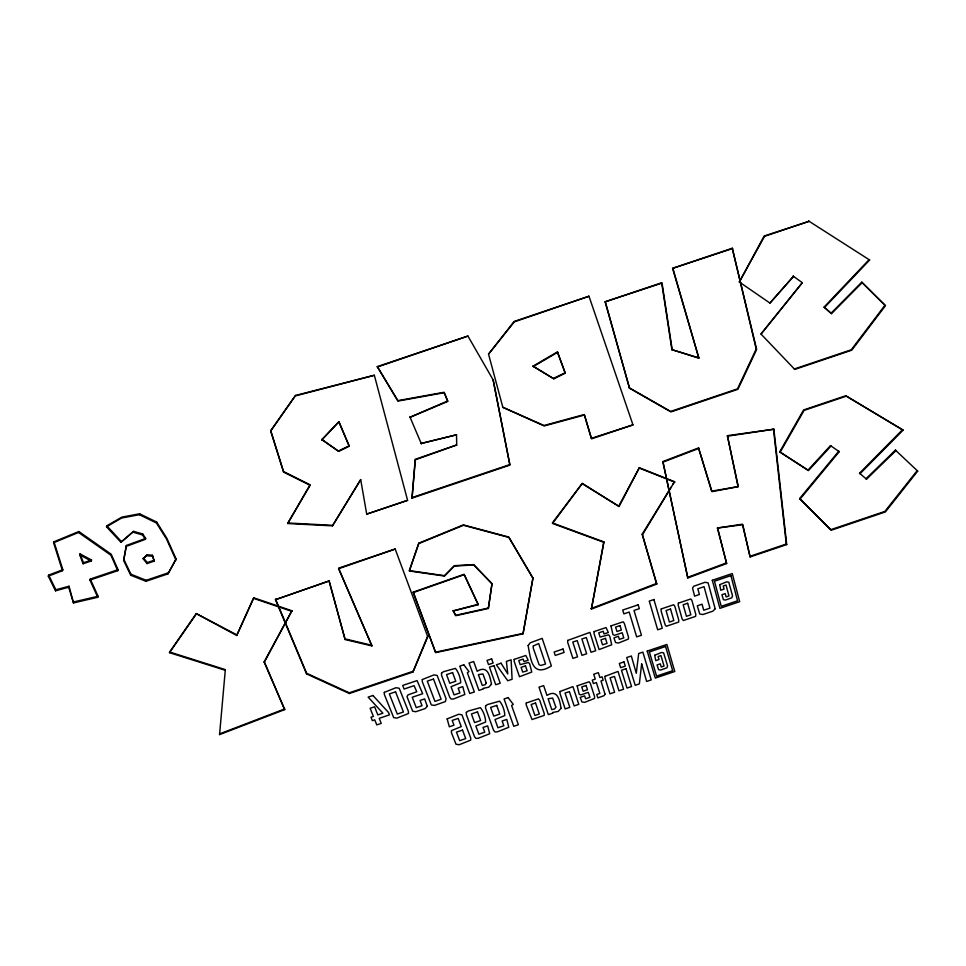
<?xml version="1.0" encoding="UTF-8"?>
<svg xmlns="http://www.w3.org/2000/svg" width="966" height="966" viewBox="0 0 966 966"><rect width="100%" height="100%" fill="white"/><g stroke="black" fill="none" stroke-linecap="round" stroke-linejoin="round"><path stroke-width="1.45" d="M287.663 523.524L310.098 485.306L283.545 472.096L270.709 431.065L295.548 395.432L374.337 375.267L407.592 500.34L366.706 514.129L360.692 479.619L332.449 525.866L287.663 523.524L310.074 484.787L283.557 471.589L270.734 430.595L295.548 395.432M225.332 669.619L225.259 670.283L169.509 652.678L169.618 652.014L225.332 669.619L219.56 734.583L284.692 709.612L264.249 662.314L291.913 610.766L253.756 597.797L236.718 635.483L196.267 613.591L236.779 634.843M285.405 623.36L285.417 622.732M284.692 709.612L264.286 661.662L291.913 610.766M278.474 606.817L278.486 606.201M275.479 599.669L329.165 580.952L345.116 639.54L371.922 645.916L338.571 568.141L395.191 549.038L427.769 636.775L412.965 672.01L349.306 693.491L306.608 673.918L275.479 599.669L329.165 580.952M264.249 662.314L264.286 661.662M236.718 635.483L253.756 597.797M412.023 498.13L415.223 459.321L456.568 445L415.332 459.816L412.023 498.13L509.976 465.093L493.24 380.097L467.93 336.059L377.295 366.609L397.944 401.083L444.251 392.703L447.813 401.421L409.995 417.276L447.669 400.975L444.106 392.268L397.847 400.636L377.295 366.609M219.56 734.583L219.632 733.882L284.692 708.923M453.235 610.91L455.735 615.704L488.349 608.459L492.008 583.633L473.666 564.591L454.286 565.678L444.457 575.664L409.306 570.616L418.833 543.158L463.366 524.9L508.768 537.06L532.942 578.091L523.041 633.829L435.618 652.63L413.207 592.158L464.115 574.287L478.242 604.692L453.235 610.91L478.134 604.293M488.349 608.459L492.008 583.633M123.648 560.485L126.377 545.464L145.673 538.388L142.727 533.981L133.622 531.348L120.919 542.288L106.502 526.748L106.803 525.818L121.909 517.112L139.611 513.779L156.637 522.038L166.828 538.255L176.102 559.012L167.987 573.876L145.951 581.303L130.7 575.229L123.648 560.485L126.377 545.464M523.041 633.829L532.942 578.091M671.394 486.792L642.209 534.162L656.795 584.044L591.397 609.111L603.883 541.902L552.347 522.92L582.293 483.386L619.109 506.486L639.335 467.737L618.82 505.967M591.397 609.111L603.883 541.902M167.987 573.876L176.102 559.012M154.186 561.137L152.387 555.245L147.255 554.786L143.149 558.771L147.013 563.564L154.186 561.137L152.387 555.245M145.951 581.303L146.18 580.3L168.181 572.886M175.909 559.978L166.623 539.197L156.42 522.968L156.637 522.038M147.013 563.564L147.243 562.586L143.391 557.805M143.149 558.771L147.255 554.786M126.111 546.43L145.431 539.33L145.673 538.388M145.431 539.33L142.485 534.923L142.727 533.981M130.7 575.229L130.953 574.227L123.926 559.507M106.502 526.748L121.631 518.03L139.358 514.697L139.611 513.779M120.919 542.288L133.622 531.348M68.695 587.231L73.488 602.929L97.771 597.278L89.947 580.059L117.743 570.689L118.033 569.698L111.223 554.243L78.874 531.529L53.963 541.781L53.577 542.735L62.452 570.713L48.3 576.147L55.521 590.818L68.695 587.231L69.045 586.217L55.895 589.791L55.521 590.818M97.771 597.278L98.073 596.251L90.273 579.057L118.033 569.698M89.947 580.059L90.273 579.057M91.227 561.005L91.553 560.026L80.033 553.868L79.695 554.846L83.1 563.746L91.227 561.005L79.695 554.846M73.488 602.929L69.045 586.217M83.1 563.746L83.438 562.767L80.033 553.868M492.129 584.019L473.775 564.965L454.382 566.064L444.553 576.05L409.367 571.003L418.833 543.158M53.577 542.735L78.524 532.471L78.874 531.529M62.452 570.713L62.826 569.711L53.963 541.781M48.3 576.147L48.686 575.132L62.826 569.711M412.965 672.01L427.648 636.147L427.769 636.775M629.192 387.764L670.597 411.444L737.493 388.887L756.209 349.064L732.276 248.226L672.59 268.343L698.877 358.181L671.889 349.644L661.674 282.748L605.114 301.815L629.506 388.187L670.947 411.89L737.903 389.298L756.656 349.463L732.276 248.226M739.316 282.012L764.118 236.03L809.158 221.286L764.577 236.32L739.316 282.012L769.95 303.07L793.484 276.348L769.95 303.07M779.683 451.859L807.987 470.104L830.482 445.616L830.965 446.087L808.445 470.587L779.683 451.859L803.591 409.97L845.805 395.734L903.101 430.136L860.042 473.702L859.535 473.219L902.546 429.689M780.117 452.33L804.062 410.405L846.313 396.157L903.101 430.136M672.964 484.244L674.522 481.696L639.335 467.737M642.523 534.693L674.522 481.696M332.449 525.866L360.692 479.619M169.618 652.014L196.267 613.591M169.509 652.678L196.17 614.219M861.757 282.181L885.496 305.63L851.77 350.187L794.764 369.41L794.293 369L851.251 349.801L884.941 305.28L861.757 282.181L830.977 313.298L824.07 307.091L869.086 259.685L869.642 259.999L824.566 307.442L824.07 307.091M604.161 542.457L552.576 523.451L582.293 483.386M488.542 354.136L514.117 321.473L588.982 296.236L514.323 321.847L488.542 354.136L502.851 407.314L544.208 425.958L584.515 414.994L591.59 438.83L632.972 424.871L588.982 296.236M761.003 334.055L802.323 282.688L761.003 334.055L794.764 369.41M799.619 498.565L830.76 529.682L884.856 511.437L917.145 470.647L917.7 471.118L885.387 511.944L831.243 530.213L799.619 498.565L838.754 451.207L839.249 451.677L800.077 499.06M321.835 439.542L338.945 421.695L349.269 446.268L338.704 451.364L321.835 439.542L338.704 451.364M321.859 440.025L338.945 421.695M830.977 313.298L831.485 313.648L862.3 282.507M895.422 450.12L866.007 478.725L866.526 479.208L895.965 450.579L895.422 450.12L917.7 471.118M533.003 366.186L557.418 351.914L565.315 373.19L553.82 378.805L533.003 366.186L553.82 378.805M533.232 366.597L557.672 352.312M553.566 378.382L565.062 372.779L557.418 351.914M338.668 450.88L349.209 445.785M418.906 543.532L463.475 525.263L508.901 537.434L533.087 578.477M591.132 608.52L656.482 583.464L656.795 584.044M662.869 461.567L698.539 447.922L711.99 491.646L738.302 486.61L727.386 435.678L773.875 429.206L786.722 544.582L750.111 556.935L742.395 524.2L717.4 528.028L726.637 563.528L687.816 577.958L662.869 461.567L687.816 577.958M663.207 462.05L698.913 448.393M687.466 577.39L726.263 562.973M413.279 592.556L464.211 574.673L478.242 604.692M377.38 367.02L467.93 336.059M672.59 268.343L732.699 248.528M605.114 301.815L662.036 283.086L672.251 350.042M83.438 562.767L91.553 560.026M147.243 562.586L154.403 560.171M411.914 497.599L509.77 464.598L493.058 379.674M502.851 407.314L543.979 425.499L584.237 414.547L591.313 438.359L632.972 424.871M371.922 645.916L338.619 568.72L395.191 549.038M749.701 556.392L786.288 544.039L786.722 544.582M275.503 599.053L306.596 673.254L349.269 692.815L412.856 671.358M295.548 395.879L374.337 375.267M456.52 434.797L421.285 443.454L456.52 434.797L456.725 445.471M73.839 601.89L98.073 596.251M453.151 610.5L455.638 615.306L488.241 608.061M413.207 592.158L435.533 652.195L522.908 633.406M698.539 447.922L711.616 491.151L738.302 486.61M717.4 528.028L742.794 524.719L750.111 556.935M727.784 436.137L773.875 429.206M287.675 522.98L332.413 525.311M147.013 555.752L152.157 556.211M345.067 638.9L371.862 645.288M133.356 532.29L142.485 534.923M671.889 349.644L698.503 357.782M253.72 598.401L291.913 611.381M639.649 468.232L674.872 482.191M130.953 574.227L146.18 580.3M139.358 514.697L156.42 522.968M582.558 483.894L619.109 506.486M808.663 221.009L869.642 259.999M830.482 445.616L839.249 451.677M78.524 532.471L110.933 555.209L117.743 570.689M793.014 276.022L802.323 282.688M859.535 473.219L866.526 479.208M824.566 307.442L831.485 313.648M106.803 525.818L121.197 541.334M48.686 575.132L55.895 589.791M409.886 416.817L421.405 443.925M338.994 422.166L349.269 446.268M672.964 268.657L698.877 358.181M642.209 534.162L656.482 583.464M605.416 302.165L629.506 388.187M329.201 581.544L345.116 639.54M717.774 528.559L726.637 563.528M727.386 435.678L737.903 486.115M407.592 500.34L366.706 514.129M773.428 428.759L786.288 544.039M349.269 692.815L349.306 693.491M306.596 673.254L306.608 673.918M486.224 682.902L485.246 684.677L482.288 685.462L478.387 674.618L482.903 673.93L486.224 682.902M555.8 707.064L554.774 708.851L551.779 709.648L548.096 698.768L552.649 698.056L555.8 707.064M641.653 663.932L639.347 683.904L635.217 685.305L626.705 657.568L631.341 655.999L636.28 673.278L638.683 653.523L642.849 652.11L651.217 679.907L646.616 681.453L641.653 663.932M528.16 645.542C530.817 661.577 533.003 677.408 551.393 665.96L542.192 638.381L530.189 642.813L528.16 645.542M384.311 692.368L384.347 694.494L393.693 717.629L396.869 718.112L408.449 713.512L408.425 711.435L399.2 688.239L395.963 687.72L384.311 692.368M427.274 706.291L425.197 708.561L415.839 711.713L412.651 711.23L407 696.643L407.942 694.928L416.781 691.765L414.088 685.655L404.102 689.036L402.701 685.449L417.083 680.595L422.673 693.733L412.24 697.247L416.261 707.667L422.057 705.711L420.041 700.471L424.654 698.913L427.274 706.291M422.287 679.557L422.299 681.682L431.331 704.926L434.495 705.422L445.386 701.57L446.075 698.732L437.151 675.427L433.939 674.908L422.287 679.557M447.149 718.885L449.323 726.794L453.996 725.212L452.197 720.431L458.186 718.414L461.241 726.625L451.472 730.622L451.448 732.699L456 744.243L459.188 744.726L470.696 740.149L470.732 738.048L461.905 714.792L458.729 714.26L447.149 718.885M441.534 673.06L441.522 675.198L449.83 697.464L451.219 699.082L453.561 698.986L464.851 694.482L462.762 686.621L458.162 688.178L459.913 692.924L454.08 694.892L451.05 686.717L460.71 682.769C460.673 678.023 458.452 672.046 455.421 668.375L443.466 671.696L441.534 673.06M466.349 712.401L466.324 714.538L474.535 736.768L475.924 738.386L478.291 738.278L489.714 733.725L487.673 725.877L483.012 727.446L484.751 732.192L478.846 734.184L475.852 726.021L485.62 722.037C485.644 717.303 483.435 711.302 480.404 707.655L468.305 711.024L466.349 712.401M485.584 705.904L485.548 708.054L493.602 730.332L494.978 731.95L497.345 731.842L508.78 727.289L506.788 719.428L502.127 720.998L503.829 725.756L497.925 727.748L494.978 719.561L504.759 715.577C504.807 710.843 502.646 704.83 499.627 701.171L487.54 704.54L485.584 705.904M514.202 659.392L514.129 661.251L519.491 676.731L531.771 672.07L529.67 663.883L528.474 662.459L520.167 664.656L518.754 660.575L523.149 659.09L524.019 661.625L528.16 660.225L525.818 655.467L514.202 659.392M491.477 684.157L488.736 687.224L483.302 688.275L483.519 688.879L478.967 690.412L469.065 663.05L473.666 661.505L477.18 671.273C487.492 664.85 489.834 675.403 491.477 684.157M526.265 703.007L526.192 704.866L532 719.537L544.16 715.432L544.244 713.584L539.704 700.302L538.485 698.877L526.265 703.007M567.766 640.398L567.67 642.293L572.91 658.401L577.559 656.832L572.766 642.028L577.221 640.603L581.967 655.346L586.64 653.777L581.882 638.949L586.338 637.524L591.035 652.292L595.732 650.71L589.924 632.38L567.766 640.398M560.051 691.511L559.966 693.347L565.17 708.947L569.819 707.378L565.05 693.045L569.433 691.644L574.154 705.917L578.779 704.359L572.947 686.633L560.051 691.511M654.694 655.262L655.757 660.623L659.029 659.524L658.136 656.53L660.937 655.576L664.04 666.069L661.251 667.011L660.309 663.835L657.049 664.946L658.595 669.704L660.647 670.042L666.951 667.796L667.566 665.876L663.606 652.847L661.529 652.473L654.694 655.262M533.304 646L533.208 647.969L539.076 664.753L540.9 665.441L545.548 664.028L538.678 643.537L533.304 646M594.138 631.583L594.03 633.515L599.089 649.575L611.72 644.781L609.788 636.292L608.592 634.807L600.079 637.053L598.751 632.827L603.255 631.305L604.076 633.938L608.339 632.501L606.068 627.562L594.138 631.583M561.053 708.32L558.227 711.411L552.733 712.461L552.938 713.077L548.338 714.623L538.992 687.164L543.641 685.606L546.961 695.399C557.346 688.975 559.616 699.372 561.053 708.32M577.161 685.824L579.177 694.228L580.82 694.904L588.318 692.368L589.936 697.331L585.589 698.792L584.635 695.858L580.204 697.355L581.882 701.944L584.732 702.342L594.476 698.454L594.597 696.595L590.286 683.228L589.103 681.791L577.161 685.824M605.127 676.297L605.006 678.144L609.969 693.83L614.618 692.26L610.077 677.842L614.461 676.442L618.952 690.799L623.577 689.229L618.023 671.418L605.127 676.297M605.006 694.143L604.064 695.665L597.869 697.911L596.771 694.506L599.862 693.455L596.372 682.551L593.39 683.554L592.279 680.112L595.261 679.098L593.704 674.244L598.34 672.674L599.898 677.54L602.084 676.804L603.182 680.245L600.985 680.994L605.006 694.143M647.22 651.084L655.298 678.084L674.775 671.515L666.878 644.455L647.22 651.084M719.755 584.659L720.721 590.238L724.041 589.115L723.208 586L726.046 585.046L728.956 595.95L726.118 596.916L725.237 593.607L721.928 594.73L723.389 599.681L725.454 600.043L731.854 597.761L732.506 595.78L728.787 582.232L726.698 581.822L719.755 584.659M715.166 608.785L712.896 611.164L702.898 614.533L699.746 613.99L697.283 605.815L702.065 604.209L703.731 610.234L709.95 608.145L704.069 586.688L697.814 588.801L699.396 594.525L694.59 596.143L692.562 588.125L693.673 586.29L705.011 582.281L708.114 582.884L715.166 608.785M610.983 625.896L612.939 634.602L614.593 635.314L622.213 632.742L623.782 637.886L619.375 639.371L618.433 636.316L613.941 637.838L615.596 642.595L618.469 643.03L628.371 639.069L628.504 637.149L624.302 623.299L623.106 621.814L610.983 625.896M661.251 608.942L661.094 610.886L665.139 624.785L666.286 626.27L678.615 622.104L678.784 620.184L674.811 606.25L673.652 604.752L661.251 608.942M678.373 603.158L678.204 605.102L682.165 619.037L683.3 620.522L695.629 616.368L695.81 614.436L691.922 600.478L690.775 598.968L678.373 603.158M712.304 580.276L719.899 608.351L739.666 601.685L732.264 573.55L712.304 580.276M638.2 604.825L622.708 610.053L623.867 613.869L629.192 612.07L636.679 636.884L641.448 635.278L634.01 610.452L639.335 608.652L638.2 604.825M653.91 599.524L649.261 601.094L657.689 629.796L662.29 628.238L653.91 599.524M372.924 695.496L368.131 697.114L382.886 713.21L377.839 714.912L374.579 706.774L370.111 708.283L373.383 716.422L370.992 717.219L372.381 720.636L374.748 719.839L376.788 724.898L381.232 723.389L379.215 718.33L389.479 714.864L388.537 712.473L372.924 695.496M463.801 664.825L459.792 666.178L469.778 693.516L474.366 691.97L467.363 672.734L468.981 671.575L463.801 664.825M730.912 575.639L714.466 581.194L721.24 606.31L737.541 600.804L730.912 575.639M491.634 658.872L487.033 660.43L488.506 664.584L493.107 663.038L491.634 658.872M395.565 691.837L389.346 693.926L397.267 714.067L403.438 711.99L395.565 691.837M433.493 679.038L427.274 681.127L434.929 701.364L441.112 699.275L433.493 679.038M452.571 672.59L446.558 674.618L449.77 683.264L455.771 681.247L452.571 672.59M493.976 665.598L489.46 667.12L495.727 684.761L500.207 683.24L493.976 665.598M501.052 663.207L496.355 664.789L507.742 680.74L512.101 679.267L511.111 659.814L506.389 661.408L507.79 673.942L501.052 663.207M620.027 625.606L615.608 627.103L616.96 631.523L621.38 630.025L620.027 625.606M670.525 609.027L666.057 610.536L669.39 622.056L673.833 620.546L670.525 609.027M687.635 603.255L683.167 604.764L686.428 616.296L690.871 614.799L687.635 603.255M562.997 649.031L554.11 652.026L555.245 655.455L564.12 652.448L562.997 649.031M605.465 638.357L600.961 639.866L602.506 644.781L607.034 643.416L605.465 638.357M525.48 665.888L521.097 667.361L522.727 672.107L527.146 670.766L525.48 665.888M508.116 697.585L504.071 698.961L513.755 726.311L518.392 724.742L511.606 705.494L513.248 704.335L508.116 697.585M665.574 646.483L649.369 651.941L656.59 676.115L672.662 670.682L665.574 646.483M623.988 661.915L619.327 663.485L620.631 667.687L625.292 666.117L623.988 661.915M477.494 711.894L471.408 713.946L474.584 722.58L480.657 720.527L477.494 711.894M496.717 705.409L490.631 707.462L493.735 716.108L499.808 714.067L496.717 705.409M626.04 668.713L621.476 670.259L627.006 688.082L631.547 686.548L626.04 668.713M586.096 685.486L581.737 686.959L583.126 691.221L587.473 689.748L586.096 685.486M535.538 703.007L531.143 704.492L534.935 715.468L539.318 713.995L535.538 703.007M462.533 730.091L456.471 732.131L459.671 740.656L465.709 738.616L462.533 730.091"/></g></svg>
